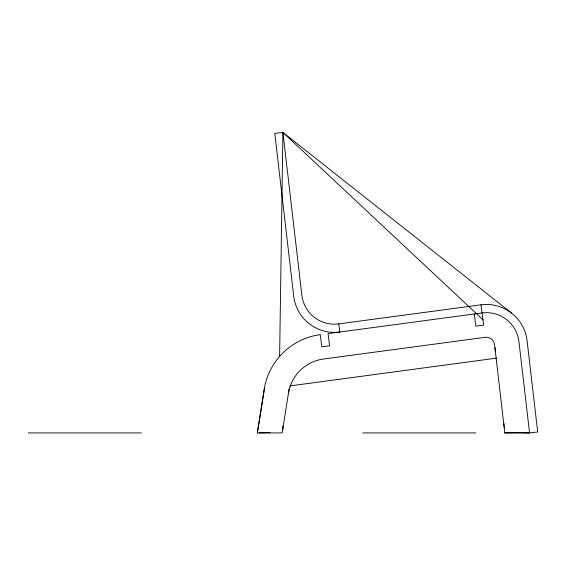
<?xml version="1.0" encoding="UTF-8"?>
<svg xmlns="http://www.w3.org/2000/svg" width="566" height="566" viewBox="0 0 566 566"><rect width="100%" height="100%" fill="white"/><g stroke="black" fill="none" stroke-linecap="round" stroke-linejoin="round"><path stroke-width="0.85" d="M279.618 356.488L282.922 132.43L274.786 133.378L293.719 296.145A40.964 40.964 0 0 0 339.855 332.016L338.765 323.894A32.771 32.771 0 0 1 301.855 295.197L282.922 132.43L511.537 313.083M257.417 432.919L257.756 430.783M257.87 430.068L264.655 387.356M270.024 432.622L259.362 432.919M289.169 388.785L282.165 432.919L257.275 432.919L264.195 389.33A65.543 65.543 0 0 1 320.215 334.648L321.856 346.852L329.66 345.805L328.018 333.6L482.034 312.941A32.771 32.771 0 0 1 518.944 341.638L529.564 432.919L537.7 431.971L527.087 340.69A40.964 40.964 0 0 0 480.944 304.819L338.765 323.894M289.658 385.948L496.884 358.087M288.476 393.186A40.964 40.964 0 0 1 323.483 359.014L485.303 337.301A8.193 8.193 0 0 1 494.528 344.475L504.815 432.919L523.338 432.615M28.3 432.919L141.38 432.919M362.728 432.919L475.808 432.919M504.815 432.919L529.564 432.919L523.366 432.856M282.922 132.43L483.152 319.946M480.944 304.819L483.668 325.125L475.865 326.172L474.23 313.988M282.724 426.106A5.101 5.101 0 0 1 282.165 430.302M495.54 351.04A5.101 5.101 0 0 1 495.2 347.835M504.539 427.344A5.101 5.101 0 0 1 504.037 423.814"/></g></svg>
